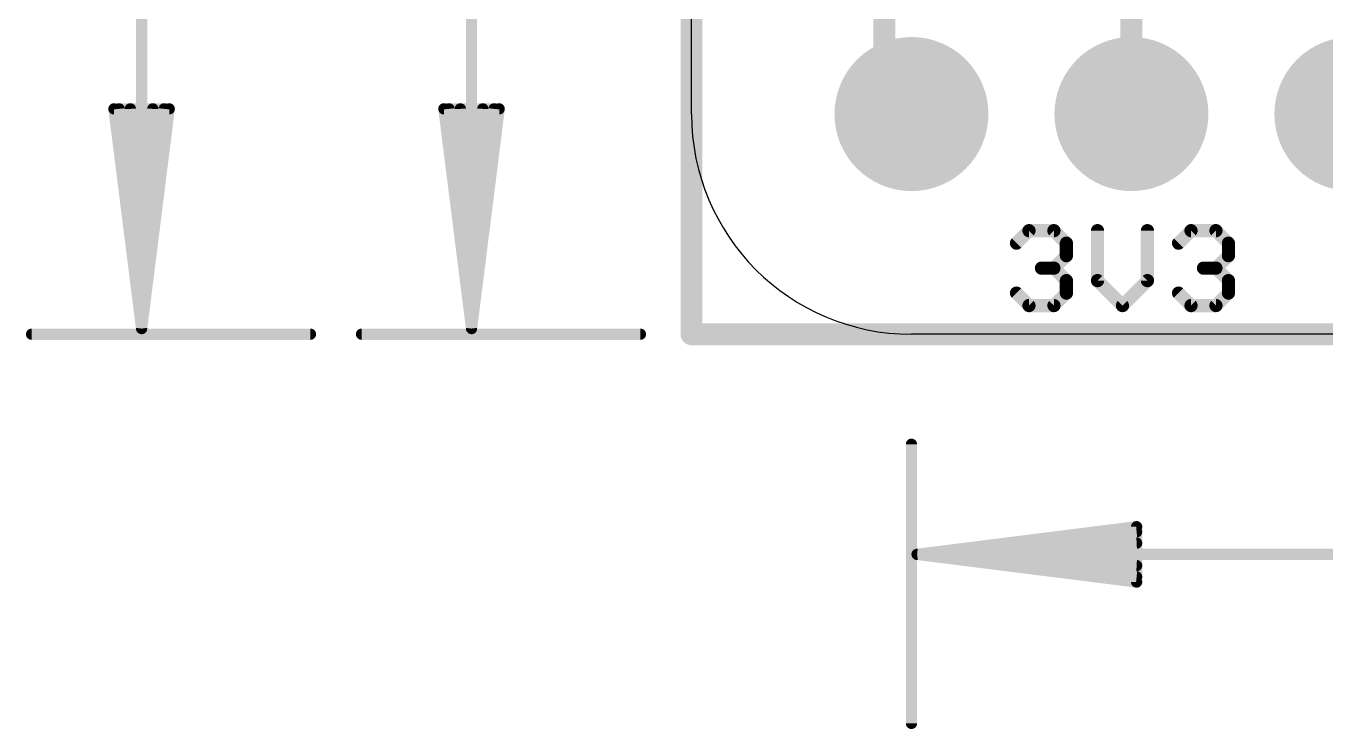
# Model space of a CAD drawing. Extents: x -8.7 to 32.1, y -4.6 to 25.2.
# Drawn here: x -7.69 to 7.32, y -4.56 to 3.56 of the extents above; entities that cross this region are included whole.
import ezdxf

# ---------------------------------------------------------------- set-up
doc = ezdxf.new("R2010")
doc.units = 0
for name, color, linetype in [('1', 12, 'CONTINUOUS'), ('16', 5, 'CONTINUOUS'), ('17', 110, 'CONTINUOUS'), ('20', 53, 'CONTINUOUS'), ('21', 40, 'CONTINUOUS'), ('47', 253, 'CONTINUOUS')]:
    doc.layers.add(name, color=color, linetype=linetype)

# ---------------------------------------------------------------- blocks, each defined once
blk = doc.blocks.new('ROUNDP')
at = {"const_width": 0.5}
blk.add_lwpolyline([(0, -0.25, 1), (0, 0.25, 1), (0, -0.25)], format="xyb", dxfattribs=at)

msp = doc.modelspace()

# ---------------------------------------------------------------- linework, layer by layer
at = {"layer": '1', "const_width": 0.254}
for points in [[(0, 0), (0, 17.78)], [(2.225, 2.855), (2.225, 5.969)], [(2.54, 2.54), (2.225, 2.855)], [(25.4, 0), (0, 0)]]:
    msp.add_lwpolyline(points, dxfattribs=at)
at = {"layer": '1', "const_width": 0.127}
for points in [[(2.2699, 2.8999, 1), (2.1801, 2.8101)], [(2.1615, 2.855, 1), (2.2885, 2.855)], [(2.4951, 2.4951, 1), (2.5849, 2.5849)], [(0, 0.0635, 1), (0, -0.0635)], [(-0.0635, 0, 1), (0.0635, 0)]]:
    msp.add_lwpolyline(points, format="xyb", dxfattribs=at)
at = {"layer": '16', "const_width": 0.254}
for points in [[(0, 0), (0, 17.78)], [(5.08, 2.54), (5.08, 8.763)], [(25.4, 0), (0, 0)]]:
    msp.add_lwpolyline(points, dxfattribs=at)
at = {"layer": '16', "const_width": 0.127}
for points in [[(5.0165, 2.54, 1), (5.1435, 2.54)], [(0, 0.0635, 1), (0, -0.0635)], [(-0.0635, 0, 1), (0.0635, 0)]]:
    msp.add_lwpolyline(points, format="xyb", dxfattribs=at)
at = {"layer": '20'}
for p, q in [((0, 2.54), (0, 15.24)), ((22.86, 0), (2.54, 0))]:
    msp.add_line(p, q, dxfattribs=at)
msp.add_arc((2.54, 2.54), 2.54, 180, 270, dxfattribs=at)
at = {"layer": '21', "const_width": 0.1524}
for points in [[(3.7529, 1.0505), (3.897, 1.1945)], [(3.897, 1.1945), (4.1851, 1.1945)], [(4.1851, 1.1945), (4.3291, 1.0505)], [(4.6884, 1.1945), (4.6884, 0.6183)], [(5.2647, 0.6183), (5.2647, 1.1945)], [(5.624, 1.0505), (5.768, 1.1945)], [(5.768, 1.1945), (6.0561, 1.1945)], [(6.0561, 1.1945), (6.2002, 1.0505)], [(4.3291, 1.0505), (4.3291, 0.9064)], [(6.2002, 1.0505), (6.2002, 0.9064)], [(4.3291, 0.9064), (4.1851, 0.7624)], [(6.2002, 0.9064), (6.0561, 0.7624)], [(4.1851, 0.7624), (4.041, 0.7624)], [(4.1851, 0.7624), (4.3291, 0.6183)], [(6.0561, 0.7624), (5.9121, 0.7624)], [(6.0561, 0.7624), (6.2002, 0.6183)], [(4.3291, 0.6183), (4.3291, 0.4743)], [(4.6884, 0.6183), (4.9766, 0.3302)], [(4.9766, 0.3302), (5.2647, 0.6183)], [(6.2002, 0.6183), (6.2002, 0.4743)], [(3.897, 0.3302), (3.7529, 0.4743)], [(4.3291, 0.4743), (4.1851, 0.3302)], [(5.768, 0.3302), (5.624, 0.4743)], [(6.2002, 0.4743), (6.0561, 0.3302)], [(4.1851, 0.3302), (3.897, 0.3302)], [(6.0561, 0.3302), (5.768, 0.3302)]]:
    msp.add_lwpolyline(points, dxfattribs=at)
at = {"layer": '21', "const_width": 0.0762}
for points in [[(3.897, 1.2326, 1), (3.897, 1.1564)], [(3.9239, 1.1676, 1), (3.87, 1.2215)], [(4.212, 1.2215, 1), (4.1581, 1.1676)], [(4.1851, 1.1564, 1), (4.1851, 1.2326)], [(4.7265, 1.1945, 1), (4.6503, 1.1945)], [(5.3028, 1.1945, 1), (5.2266, 1.1945)], [(5.768, 1.2326, 1), (5.768, 1.1564)], [(5.795, 1.1676, 1), (5.7411, 1.2215)], [(6.0831, 1.2215, 1), (6.0292, 1.1676)], [(6.0561, 1.1564, 1), (6.0561, 1.2326)], [(3.726, 1.0774, 1), (3.7799, 1.0235)], [(4.3672, 1.0505, 1), (4.291, 1.0505)], [(4.3022, 1.0235, 1), (4.3561, 1.0774)], [(5.597, 1.0774, 1), (5.6509, 1.0235)], [(6.2383, 1.0505, 1), (6.1621, 1.0505)], [(6.1732, 1.0235, 1), (6.2271, 1.0774)], [(4.291, 0.9064, 1), (4.3672, 0.9064)], [(4.3561, 0.8795, 1), (4.3022, 0.9334)], [(6.1621, 0.9064, 1), (6.2383, 0.9064)], [(6.2271, 0.8795, 1), (6.1732, 0.9334)], [(4.041, 0.8005, 1), (4.041, 0.7243)], [(4.212, 0.7893, 1), (4.1581, 0.7354)], [(4.1581, 0.7893, 1), (4.212, 0.7354)], [(4.1851, 0.7243, 1), (4.1851, 0.8005)], [(5.9121, 0.8005, 1), (5.9121, 0.7243)], [(6.0831, 0.7893, 1), (6.0292, 0.7354)], [(6.0292, 0.7893, 1), (6.0831, 0.7354)], [(6.0561, 0.7243, 1), (6.0561, 0.8005)], [(4.3672, 0.6183, 1), (4.291, 0.6183)], [(4.3022, 0.5914, 1), (4.3561, 0.6453)], [(4.7154, 0.6453, 1), (4.6615, 0.5914)], [(4.6503, 0.6183, 1), (4.7265, 0.6183)], [(5.2266, 0.6183, 1), (5.3028, 0.6183)], [(5.2916, 0.5914, 1), (5.2377, 0.6453)], [(6.2383, 0.6183, 1), (6.1621, 0.6183)], [(6.1732, 0.5914, 1), (6.2271, 0.6453)], [(3.7799, 0.5012, 1), (3.726, 0.4473)], [(4.291, 0.4743, 1), (4.3672, 0.4743)], [(4.3561, 0.4473, 1), (4.3022, 0.5012)], [(5.6509, 0.5012, 1), (5.597, 0.4473)], [(6.1621, 0.4743, 1), (6.2383, 0.4743)], [(6.2271, 0.4473, 1), (6.1732, 0.5012)], [(3.897, 0.3683, 1), (3.897, 0.2921)], [(3.87, 0.3033, 1), (3.9239, 0.3571)], [(4.1581, 0.3571, 1), (4.212, 0.3033)], [(4.1851, 0.2921, 1), (4.1851, 0.3683)], [(4.9496, 0.3571, 1), (5.0035, 0.3033)], [(4.9496, 0.3033, 1), (5.0035, 0.3571)], [(5.768, 0.3683, 1), (5.768, 0.2921)], [(5.7411, 0.3033, 1), (5.795, 0.3571)], [(6.0292, 0.3571, 1), (6.0831, 0.3033)], [(6.0561, 0.2921, 1), (6.0561, 0.3683)]]:
    msp.add_lwpolyline(points, format="xyb", dxfattribs=at)
at = {"layer": '47', "const_width": 0.13}
for points in [[(-6.35, 17.715), (-6.35, 0.065)], [(-2.54, 0.065), (-2.54, 15.175)], [(-6.35, 0.065), (-6.6692, 2.6)], [(-6.6692, 2.6), (-6.0308, 2.6)], [(-6.35, 0.065), (-6.61, 2.6)], [(-6.35, 0.065), (-6.48, 2.6)], [(-6.0308, 2.6), (-6.35, 0.065)], [(-6.22, 2.6), (-6.35, 0.065)], [(-6.09, 2.6), (-6.35, 0.065)], [(-2.54, 0.065), (-2.8592, 2.6)], [(-2.8592, 2.6), (-2.2208, 2.6)], [(-2.54, 0.065), (-2.8, 2.6)], [(-2.54, 0.065), (-2.67, 2.6)], [(-2.2208, 2.6), (-2.54, 0.065)], [(-2.41, 2.6), (-2.54, 0.065)], [(-2.28, 2.6), (-2.54, 0.065)], [(-7.62, 0), (-4.4, 0)], [(-3.81, 0), (-0.59, 0)], [(2.54, -1.27), (2.54, -4.49)], [(2.605, -2.54), (5.14, -2.2208)], [(2.605, -2.54), (5.14, -2.28)], [(5.14, -2.2208), (5.14, -2.8592)], [(2.605, -2.54), (5.14, -2.41)], [(2.605, -2.54), (22.795, -2.54)], [(5.14, -2.8592), (2.605, -2.54)], [(5.14, -2.67), (2.605, -2.54)], [(5.14, -2.8), (2.605, -2.54)]]:
    msp.add_lwpolyline(points, dxfattribs=at)
at = {"layer": '47', "const_width": 0.065}
for points in [[(-6.637, 2.6041, 1), (-6.7015, 2.5959)], [(-6.6692, 2.6325, 1), (-6.6692, 2.5675)], [(-6.5777, 2.6033, 1), (-6.6423, 2.5967)], [(-6.4475, 2.6017, 1), (-6.5125, 2.5983)], [(-6.1875, 2.5983, 1), (-6.2525, 2.6017)], [(-6.0577, 2.5967, 1), (-6.1223, 2.6033)], [(-5.9985, 2.5959, 1), (-6.063, 2.6041)], [(-6.0308, 2.5675, 1), (-6.0308, 2.6325)], [(-2.827, 2.6041, 1), (-2.8915, 2.5959)], [(-2.8592, 2.6325, 1), (-2.8592, 2.5675)], [(-2.7677, 2.6033, 1), (-2.8323, 2.5967)], [(-2.6375, 2.6017, 1), (-2.7025, 2.5983)], [(-2.3775, 2.5983, 1), (-2.4425, 2.6017)], [(-2.2477, 2.5967, 1), (-2.3123, 2.6033)], [(-2.1885, 2.5959, 1), (-2.253, 2.6041)], [(-2.2208, 2.5675, 1), (-2.2208, 2.6325)], [(-7.62, 0.0325, 1), (-7.62, -0.0325)], [(-6.3822, 0.0691, 1), (-6.3178, 0.0609)], [(-6.3823, 0.0683, 1), (-6.3177, 0.0617)], [(-6.3825, 0.0633, 1), (-6.3175, 0.0667)], [(-6.3825, 0.0667, 1), (-6.3175, 0.0633)], [(-6.3825, 0.065, 1), (-6.3175, 0.065)], [(-6.3823, 0.0617, 1), (-6.3177, 0.0683)], [(-6.3822, 0.0609, 1), (-6.3178, 0.0691)], [(-4.4, -0.0325, 1), (-4.4, 0.0325)], [(-3.81, 0.0325, 1), (-3.81, -0.0325)], [(-2.5722, 0.0691, 1), (-2.5078, 0.0609)], [(-2.5723, 0.0683, 1), (-2.5077, 0.0617)], [(-2.5725, 0.0633, 1), (-2.5075, 0.0667)], [(-2.5725, 0.0667, 1), (-2.5075, 0.0633)], [(-2.5725, 0.065, 1), (-2.5075, 0.065)], [(-2.5723, 0.0617, 1), (-2.5077, 0.0683)], [(-2.5722, 0.0609, 1), (-2.5078, 0.0691)], [(-0.59, -0.0325, 1), (-0.59, 0.0325)], [(2.5725, -1.27, 1), (2.5075, -1.27)], [(5.1725, -2.2208, 1), (5.1075, -2.2208)], [(5.1441, -2.253, 1), (5.1359, -2.1885)], [(5.1433, -2.3123, 1), (5.1367, -2.2477)], [(5.1417, -2.4425, 1), (5.1383, -2.3775)], [(2.605, -2.5075, 1), (2.605, -2.5725)], [(2.6091, -2.5078, 1), (2.6009, -2.5722)], [(2.6033, -2.5075, 1), (2.6067, -2.5725)], [(2.6067, -2.5075, 1), (2.6033, -2.5725)], [(2.6083, -2.5077, 1), (2.6017, -2.5723)], [(2.6017, -2.5077, 1), (2.6083, -2.5723)], [(2.6009, -2.5078, 1), (2.6091, -2.5722)], [(5.1383, -2.7025, 1), (5.1417, -2.6375)], [(5.1075, -2.8592, 1), (5.1725, -2.8592)], [(5.1359, -2.8915, 1), (5.1441, -2.827)], [(5.1367, -2.8323, 1), (5.1433, -2.7677)], [(2.5075, -4.49, 1), (2.5725, -4.49)]]:
    msp.add_lwpolyline(points, format="xyb", dxfattribs=at)

# ---------------------------------------------------------------- block references
at = {"layer": '17', "xscale": 1.778, "yscale": 1.778, "rotation": 90}
for p in [(2.54, 2.54), (2.54, 2.54), (5.08, 2.54), (5.08, 2.54), (7.62, 2.54), (7.62, 2.54)]:
    msp.add_blockref('ROUNDP', p, dxfattribs=at)

doc.saveas('drawing.dxf')
